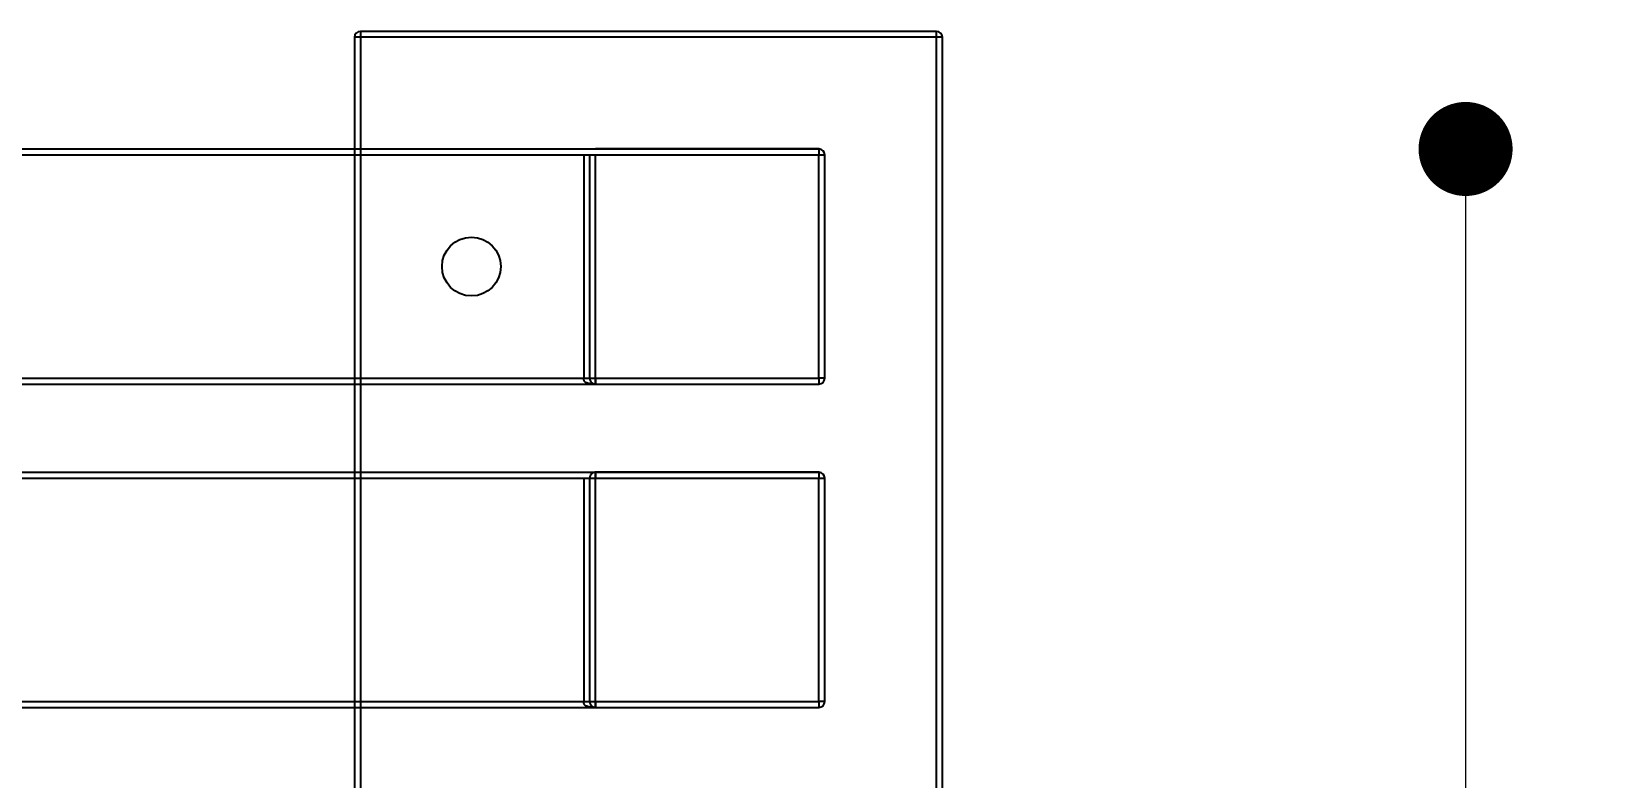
# Model space of a CAD drawing. Header units: millimetres. Extents: x 10366 to 13995, y 24552 to 29685.
# Drawn here: x 12247.2 to 12514.1, y 27668.7 to 27795.8 of the extents above; entities that cross this region are included whole.
import ezdxf

# ---------------------------------------------------------------- set-up
doc = ezdxf.new("R2010")
doc.units = ezdxf.units.MM
doc.header["$LTSCALE"] = 3
doc.layers.add('DomyÅ›lna', color=7, linetype='Continuous')
doc.layers.add('Hidden_lines', color=7, linetype='Continuous')
doc.styles.get("Standard").update_dxf_attribs({"font": 'arial.ttf'})
doc.dimstyles.new('MATEUSZ', dxfattribs={"dimtxt": 35, "dimasz": 16, "dimexe": 0.18, "dimexo": 0.0625, "dimgap": 0.09, "dimtad": 0, "dimdec": 0, "dimdsep": 46, "dimtxsty": 'Standard', "dimblk": 'DOT', "dimcen": 0.09, "dimse1": 1, "dimse2": 1, "dimadec": 0, "dimazin": 0, "dimtfac": 1, "dimtdec": 0, "dimtofl": 0, "dimtmove": 0, "dimatfit": 3, "dimfxl": 1, "dimtolj": 1, "dimtzin": 0, "dimlwd": 9, "dimlwe": 9, "dimarcsym": 0})

# ---------------------------------------------------------------- blocks, each defined once
blk = doc.blocks.new('_Dot')
at = {"color": 0, "linetype": 'ByBlock', "lineweight": -2}
blk.add_line((-0.5, 0), (-1, 0), dxfattribs=at)
at = {"color": 0, "linetype": 'ByBlock', "const_width": 0.5}
blk.add_lwpolyline([(-0.25, 0, 1), (0.25, 0, 1)], format="xyb", close=True, dxfattribs=at)
blk = doc.blocks.new('*D23')
at = {"color": 0, "lineweight": 9, "transparency": 16777216}
for p, q in [((12491.14, 27759.83), (12491.14, 27575.23)), ((12491.14, 27311.83), (12491.14, 27496.43))]:
    blk.add_line(p, q, dxfattribs=at)
at = {"layer": 'Defpoints', "color": 0, "transparency": 16777216}
for p in [(12381.14, 27775.83), (12491.14, 27775.83), (12381.14, 27295.83)]:
    blk.add_point(p, dxfattribs=at)
at = {"color": 0, "lineweight": 9, "transparency": 16777216, "xscale": 16, "yscale": 16, "zscale": 16}
for p, rotation in [((12491.14, 27775.83), 90), ((12491.14, 27295.83), 270)]:
    blk.add_blockref('_Dot', p, dxfattribs=dict(at, rotation=rotation))
at = {"color": 0, "transparency": 16777216, "insert": (12491.14, 27535.83), "char_height": 35, "attachment_point": 5, "rotation": 90}
blk.add_mtext('\\A1;480', dxfattribs=at)

msp = doc.modelspace()

# ---------------------------------------------------------------- linework, layer by layer
at = {"layer": 'DomyÅ›lna'}
for p, q in [((12401.14, 27795.83), (12303.14, 27795.83)), ((12302.14, 27794.83), (12302.14, 27774.83)), ((12303.14, 27794.83), (12303.14, 27774.83)), ((12401.14, 27794.83), (12303.14, 27794.83)), ((12401.14, 27276.83), (12401.14, 27794.83)), ((12402.14, 27276.83), (12402.14, 27794.83)), ((10583.14, 27775.83), (12381.14, 27775.83)), ((10583.14, 27775.83), (12381.14, 27775.83)), ((10583.14, 27775.83), (12381.14, 27775.83)), ((10583.14, 27774.83), (12381.14, 27774.83)), ((10583.14, 27774.83), (12381.14, 27774.83)), ((10583.14, 27774.83), (12381.14, 27774.83)), ((12381.14, 27775.83), (12343.14, 27775.83)), ((12381.14, 27775.83), (12343.14, 27775.83)), ((12381.14, 27775.83), (12343.14, 27775.83)), ((12381.14, 27736.83), (12381.14, 27774.83)), ((12381.14, 27736.83), (12381.14, 27774.83)), ((12381.14, 27736.83), (12381.14, 27774.83)), ((12382.14, 27736.83), (12382.14, 27774.83)), ((12382.14, 27736.83), (12382.14, 27774.83)), ((12382.14, 27736.83), (12382.14, 27774.83)), ((10583.14, 27736.83), (12381.14, 27736.83)), ((10583.14, 27736.83), (12381.14, 27736.83)), ((10583.14, 27736.83), (12381.14, 27736.83)), ((12302.14, 27736.83), (12302.14, 27719.83)), ((12303.14, 27736.83), (12303.14, 27719.83)), ((10583.14, 27735.83), (12381.14, 27735.83)), ((10583.14, 27735.83), (12381.14, 27735.83)), ((10583.14, 27735.83), (12381.14, 27735.83)), ((12343.14, 27735.83), (12381.14, 27735.83)), ((12343.14, 27735.83), (12381.14, 27735.83)), ((12343.14, 27735.83), (12381.14, 27735.83)), ((10583.14, 27720.83), (12381.14, 27720.83)), ((10583.14, 27720.83), (12381.14, 27720.83)), ((10583.14, 27720.83), (12381.14, 27720.83)), ((12381.14, 27720.83), (12343.14, 27720.83)), ((12381.14, 27720.83), (12343.14, 27720.83)), ((12381.14, 27720.83), (12343.14, 27720.83)), ((10583.14, 27719.83), (12381.14, 27719.83)), ((10583.14, 27719.83), (12381.14, 27719.83)), ((10583.14, 27719.83), (12381.14, 27719.83)), ((12381.14, 27681.83), (12381.14, 27719.83)), ((12381.14, 27681.83), (12381.14, 27719.83)), ((12381.14, 27681.83), (12381.14, 27719.83)), ((12382.14, 27681.83), (12382.14, 27719.83)), ((12382.14, 27681.83), (12382.14, 27719.83)), ((12382.14, 27681.83), (12382.14, 27719.83)), ((10583.14, 27681.83), (12381.14, 27681.83)), ((10583.14, 27681.83), (12381.14, 27681.83)), ((10583.14, 27681.83), (12381.14, 27681.83)), ((10583.14, 27680.83), (12381.14, 27680.83)), ((10583.14, 27680.83), (12381.14, 27680.83)), ((10583.14, 27680.83), (12381.14, 27680.83)), ((12302.14, 27681.83), (12302.14, 27664.83)), ((12303.14, 27681.83), (12303.14, 27664.83)), ((12343.14, 27680.83), (12381.14, 27680.83)), ((12343.14, 27680.83), (12381.14, 27680.83)), ((12343.14, 27680.83), (12381.14, 27680.83))]:
    msp.add_line(p, q, dxfattribs=at)
for points in [[(12303.14, 27795.83, 0), (12303.14, 27795.83, 0), (12303.14, 27795.83, 0), (12303.14, 27795.83, 0), (12303.14, 27795.83, 0), (12303.14, 27795.83, 0), (12303.14, 27795.83, 0), (12303.14, 27795.83, 0), (12303.14, 27795.83, 0), (12303.14, 27795.83, 0), (12303.14, 27795.83, 0), (12303.14, 27795.83, 0), (12303.14, 27795.83, 0), (12303.14, 27795.83, 0), (12303.14, 27795.81, 0), (12303.14, 27795.71, 0), (12303.14, 27794.83, 0)], [(12401.14, 27794.83, 0), (12401.14, 27795.83, 0)], [(12303.14, 27794.83, 0), (12302.14, 27794.83, 0)], [(12402.14, 27794.83, 0), (12402.14, 27794.83, 0), (12402.14, 27794.83, 0), (12402.14, 27794.83, 0), (12402.14, 27794.83, 0), (12402.14, 27794.83, 0), (12402.14, 27794.83, 0), (12402.14, 27794.83, 0), (12402.14, 27794.83, 0), (12402.14, 27794.83, 0), (12402.14, 27794.83, 0), (12402.14, 27794.83, 0), (12402.14, 27794.83, 0), (12402.14, 27794.83, 0), (12402.14, 27794.83, 0), (12402.11, 27794.83, 0), (12402.02, 27794.83, 0), (12401.14, 27794.83, 0)], [(12381.14, 27775.83, 0), (12381.14, 27775.83, 0), (12381.14, 27775.83, 0), (12381.14, 27775.83, 0), (12381.14, 27775.83, 0), (12381.14, 27775.83, 0), (12381.14, 27775.83, 0), (12381.14, 27775.83, 0), (12381.14, 27775.83, 0), (12381.14, 27775.83, 0), (12381.14, 27775.83, 0), (12381.14, 27775.83, 0), (12381.14, 27775.83, 0), (12381.14, 27775.83, 0), (12381.14, 27775.81, 0), (12381.14, 27775.71, 0), (12381.14, 27774.83, 0)], [(12381.14, 27775.83, 0), (12381.14, 27775.83, 0), (12381.14, 27775.83, 0), (12381.14, 27775.83, 0), (12381.14, 27775.83, 0), (12381.14, 27775.83, 0), (12381.14, 27775.83, 0), (12381.14, 27775.83, 0), (12381.14, 27775.83, 0), (12381.14, 27775.83, 0), (12381.14, 27775.83, 0), (12381.14, 27775.83, 0), (12381.14, 27775.83, 0), (12381.14, 27775.83, 0), (12381.14, 27775.81, 0), (12381.14, 27775.71, 0), (12381.14, 27774.83, 0)], [(12381.14, 27775.83, 0), (12381.14, 27775.83, 0), (12381.14, 27775.83, 0), (12381.14, 27775.83, 0), (12381.14, 27775.83, 0), (12381.14, 27775.83, 0), (12381.14, 27775.83, 0), (12381.14, 27775.83, 0), (12381.14, 27775.83, 0), (12381.14, 27775.83, 0), (12381.14, 27775.83, 0), (12381.14, 27775.83, 0), (12381.14, 27775.83, 0), (12381.14, 27775.83, 0), (12381.14, 27775.81, 0), (12381.14, 27775.71, 0), (12381.14, 27774.83, 0)], [(12381.14, 27774.83, 0), (12382.14, 27774.83, 0)], [(12381.14, 27774.83, 0), (12382.14, 27774.83, 0)], [(12381.14, 27774.83, 0), (12382.14, 27774.83, 0)], [(12382.14, 27736.83, 0), (12382.14, 27736.83, 0), (12382.14, 27736.83, 0), (12382.14, 27736.83, 0), (12382.14, 27736.83, 0), (12382.14, 27736.83, 0), (12382.14, 27736.83, 0), (12382.14, 27736.83, 0), (12382.14, 27736.83, 0), (12382.14, 27736.83, 0), (12382.14, 27736.83, 0), (12382.14, 27736.83, 0), (12382.14, 27736.83, 0), (12382.14, 27736.83, 0), (12382.14, 27736.83, 0), (12382.11, 27736.83, 0), (12382.02, 27736.83, 0), (12381.14, 27736.83, 0)], [(12381.14, 27736.83, 0), (12381.14, 27735.83, 0)], [(12382.14, 27736.83, 0), (12382.14, 27736.83, 0), (12382.14, 27736.83, 0), (12382.14, 27736.83, 0), (12382.14, 27736.83, 0), (12382.14, 27736.83, 0), (12382.14, 27736.83, 0), (12382.14, 27736.83, 0), (12382.14, 27736.83, 0), (12382.14, 27736.83, 0), (12382.14, 27736.83, 0), (12382.14, 27736.83, 0), (12382.14, 27736.83, 0), (12382.14, 27736.83, 0), (12382.14, 27736.83, 0), (12382.11, 27736.83, 0), (12382.02, 27736.83, 0), (12381.14, 27736.83, 0)], [(12381.14, 27736.83, 0), (12381.14, 27735.83, 0)], [(12381.14, 27736.83, 0), (12381.14, 27735.83, 0)], [(12382.14, 27736.83, 0), (12382.14, 27736.83, 0), (12382.14, 27736.83, 0), (12382.14, 27736.83, 0), (12382.14, 27736.83, 0), (12382.14, 27736.83, 0), (12382.14, 27736.83, 0), (12382.14, 27736.83, 0), (12382.14, 27736.83, 0), (12382.14, 27736.83, 0), (12382.14, 27736.83, 0), (12382.14, 27736.83, 0), (12382.14, 27736.83, 0), (12382.14, 27736.83, 0), (12382.14, 27736.83, 0), (12382.11, 27736.83, 0), (12382.02, 27736.83, 0), (12381.14, 27736.83, 0)], [(12343.14, 27720.83, 0), (12343.05, 27720.83, 0), (12342.95, 27720.82, 0), (12342.85, 27720.79, 0), (12342.76, 27720.76, 0), (12342.67, 27720.72, 0), (12342.59, 27720.67, 0), (12342.51, 27720.61, 0), (12342.44, 27720.54, 0), (12342.37, 27720.47, 0), (12342.31, 27720.39, 0), (12342.26, 27720.31, 0), (12342.22, 27720.22, 0), (12342.19, 27720.12, 0), (12342.16, 27720.03, 0), (12342.15, 27719.93, 0), (12342.14, 27719.83, 0)], [(12381.14, 27720.83, 0), (12381.14, 27720.83, 0), (12381.14, 27720.83, 0), (12381.14, 27720.83, 0), (12381.14, 27720.83, 0), (12381.14, 27720.83, 0), (12381.14, 27720.83, 0), (12381.14, 27720.83, 0), (12381.14, 27720.83, 0), (12381.14, 27720.83, 0), (12381.14, 27720.83, 0), (12381.14, 27720.83, 0), (12381.14, 27720.83, 0), (12381.14, 27720.83, 0), (12381.14, 27720.81, 0), (12381.14, 27720.71, 0), (12381.14, 27719.83, 0)], [(12381.14, 27720.83, 0), (12381.14, 27720.83, 0), (12381.14, 27720.83, 0), (12381.14, 27720.83, 0), (12381.14, 27720.83, 0), (12381.14, 27720.83, 0), (12381.14, 27720.83, 0), (12381.14, 27720.83, 0), (12381.14, 27720.83, 0), (12381.14, 27720.83, 0), (12381.14, 27720.83, 0), (12381.14, 27720.83, 0), (12381.14, 27720.83, 0), (12381.14, 27720.83, 0), (12381.14, 27720.81, 0), (12381.14, 27720.71, 0), (12381.14, 27719.83, 0)], [(12381.14, 27720.83, 0), (12381.14, 27720.83, 0), (12381.14, 27720.83, 0), (12381.14, 27720.83, 0), (12381.14, 27720.83, 0), (12381.14, 27720.83, 0), (12381.14, 27720.83, 0), (12381.14, 27720.83, 0), (12381.14, 27720.83, 0), (12381.14, 27720.83, 0), (12381.14, 27720.83, 0), (12381.14, 27720.83, 0), (12381.14, 27720.83, 0), (12381.14, 27720.83, 0), (12381.14, 27720.81, 0), (12381.14, 27720.71, 0), (12381.14, 27719.83, 0)], [(12381.14, 27719.83, 0), (12381.85, 27719.83, 0), (12382.07, 27719.83, 0), (12382.13, 27719.83, 0), (12382.14, 27719.83, 0), (12382.14, 27719.83, 0), (12382.14, 27719.83, 0), (12382.14, 27719.83, 0), (12382.14, 27719.83, 0), (12382.14, 27719.83, 0), (12382.14, 27719.83, 0), (12382.14, 27719.83, 0), (12382.14, 27719.83, 0), (12382.14, 27719.83, 0), (12382.14, 27719.83, 0), (12382.14, 27719.83, 0), (12382.14, 27719.83, 0), (12382.14, 27719.83, 0), (12382.14, 27719.83, 0)], [(12381.14, 27719.83, 0), (12381.85, 27719.83, 0), (12382.07, 27719.83, 0), (12382.13, 27719.83, 0), (12382.14, 27719.83, 0), (12382.14, 27719.83, 0), (12382.14, 27719.83, 0), (12382.14, 27719.83, 0), (12382.14, 27719.83, 0), (12382.14, 27719.83, 0), (12382.14, 27719.83, 0), (12382.14, 27719.83, 0), (12382.14, 27719.83, 0), (12382.14, 27719.83, 0), (12382.14, 27719.83, 0), (12382.14, 27719.83, 0), (12382.14, 27719.83, 0), (12382.14, 27719.83, 0), (12382.14, 27719.83, 0)], [(12381.14, 27719.83, 0), (12381.85, 27719.83, 0), (12382.07, 27719.83, 0), (12382.13, 27719.83, 0), (12382.14, 27719.83, 0), (12382.14, 27719.83, 0), (12382.14, 27719.83, 0), (12382.14, 27719.83, 0), (12382.14, 27719.83, 0), (12382.14, 27719.83, 0), (12382.14, 27719.83, 0), (12382.14, 27719.83, 0), (12382.14, 27719.83, 0), (12382.14, 27719.83, 0), (12382.14, 27719.83, 0), (12382.14, 27719.83, 0), (12382.14, 27719.83, 0), (12382.14, 27719.83, 0), (12382.14, 27719.83, 0)], [(12381.14, 27681.83, 0), (12381.14, 27681.13, 0), (12381.14, 27680.9, 0), (12381.14, 27680.85, 0), (12381.14, 27680.84, 0), (12381.14, 27680.84, 0), (12381.14, 27680.83, 0), (12381.14, 27680.83, 0), (12381.14, 27680.83, 0), (12381.14, 27680.83, 0), (12381.14, 27680.83, 0), (12381.14, 27680.83, 0), (12381.14, 27680.83, 0), (12381.14, 27680.83, 0), (12381.14, 27680.83, 0), (12381.14, 27680.83, 0), (12381.14, 27680.83, 0), (12381.14, 27680.83, 0), (12381.14, 27680.83, 0)], [(12382.14, 27681.83, 0), (12382.14, 27681.83, 0), (12382.14, 27681.83, 0), (12382.14, 27681.83, 0), (12382.14, 27681.83, 0), (12382.14, 27681.83, 0), (12382.14, 27681.83, 0), (12382.14, 27681.83, 0), (12382.14, 27681.83, 0), (12382.14, 27681.83, 0), (12382.14, 27681.83, 0), (12382.14, 27681.83, 0), (12382.14, 27681.83, 0), (12382.14, 27681.83, 0), (12382.14, 27681.83, 0), (12382.11, 27681.83, 0), (12382.02, 27681.83, 0), (12381.14, 27681.83, 0)], [(12382.14, 27681.83, 0), (12382.14, 27681.83, 0), (12382.14, 27681.83, 0), (12382.14, 27681.83, 0), (12382.14, 27681.83, 0), (12382.14, 27681.83, 0), (12382.14, 27681.83, 0), (12382.14, 27681.83, 0), (12382.14, 27681.83, 0), (12382.14, 27681.83, 0), (12382.14, 27681.83, 0), (12382.14, 27681.83, 0), (12382.14, 27681.83, 0), (12382.14, 27681.83, 0), (12382.14, 27681.83, 0), (12382.11, 27681.83, 0), (12382.02, 27681.83, 0), (12381.14, 27681.83, 0)], [(12381.14, 27681.83, 0), (12381.14, 27681.13, 0), (12381.14, 27680.9, 0), (12381.14, 27680.85, 0), (12381.14, 27680.84, 0), (12381.14, 27680.84, 0), (12381.14, 27680.83, 0), (12381.14, 27680.83, 0), (12381.14, 27680.83, 0), (12381.14, 27680.83, 0), (12381.14, 27680.83, 0), (12381.14, 27680.83, 0), (12381.14, 27680.83, 0), (12381.14, 27680.83, 0), (12381.14, 27680.83, 0), (12381.14, 27680.83, 0), (12381.14, 27680.83, 0), (12381.14, 27680.83, 0), (12381.14, 27680.83, 0)], [(12382.14, 27681.83, 0), (12382.14, 27681.83, 0), (12382.14, 27681.83, 0), (12382.14, 27681.83, 0), (12382.14, 27681.83, 0), (12382.14, 27681.83, 0), (12382.14, 27681.83, 0), (12382.14, 27681.83, 0), (12382.14, 27681.83, 0), (12382.14, 27681.83, 0), (12382.14, 27681.83, 0), (12382.14, 27681.83, 0), (12382.14, 27681.83, 0), (12382.14, 27681.83, 0), (12382.14, 27681.83, 0), (12382.11, 27681.83, 0), (12382.02, 27681.83, 0), (12381.14, 27681.83, 0)], [(12381.14, 27681.83, 0), (12381.14, 27681.13, 0), (12381.14, 27680.9, 0), (12381.14, 27680.85, 0), (12381.14, 27680.84, 0), (12381.14, 27680.84, 0), (12381.14, 27680.83, 0), (12381.14, 27680.83, 0), (12381.14, 27680.83, 0), (12381.14, 27680.83, 0), (12381.14, 27680.83, 0), (12381.14, 27680.83, 0), (12381.14, 27680.83, 0), (12381.14, 27680.83, 0), (12381.14, 27680.83, 0), (12381.14, 27680.83, 0), (12381.14, 27680.83, 0), (12381.14, 27680.83, 0), (12381.14, 27680.83, 0)]]:
    msp.add_polyline3d(points, dxfattribs=at)
for centre, start, end in [((12303.14, 27794.83), 90, 180), ((12401.14, 27794.83), 0, 90), ((12381.14, 27774.83), 0, 90), ((12381.14, 27774.83), 0, 90), ((12381.14, 27774.83), 0, 90), ((12381.14, 27736.83), 270, 0), ((12381.14, 27736.83), 270, 0), ((12381.14, 27736.83), 270, 0), ((12381.14, 27719.83), 0, 90), ((12381.14, 27719.83), 0, 90), ((12381.14, 27719.83), 0, 90), ((12381.14, 27681.83), 270, 0), ((12381.14, 27681.83), 270, 0), ((12381.14, 27681.83), 270, 0)]:
    msp.add_arc(centre, 1, start, end, dxfattribs=at)
at = {"layer": 'Hidden_lines'}
for p, q in [((12302.14, 27774.83), (12302.14, 27736.83)), ((12303.14, 27774.83), (12303.14, 27736.83)), ((12341.14, 27774.83), (12341.14, 27736.83)), ((12341.14, 27774.83), (12341.14, 27736.83)), ((12341.14, 27774.83), (12341.14, 27736.83)), ((12342.14, 27774.83), (12342.14, 27736.83)), ((12342.14, 27774.83), (12342.14, 27736.83)), ((12342.14, 27774.83), (12342.14, 27736.83)), ((12343.14, 27736.83), (12343.14, 27774.83)), ((12343.14, 27736.83), (12343.14, 27774.83)), ((12343.14, 27736.83), (12343.14, 27774.83)), ((12343.14, 27736.83), (12343.14, 27774.83)), ((12302.14, 27719.83), (12302.14, 27681.83)), ((12303.14, 27719.83), (12303.14, 27681.83)), ((12341.14, 27719.83), (12341.14, 27681.83)), ((12341.14, 27719.83), (12341.14, 27681.83)), ((12341.14, 27719.83), (12341.14, 27681.83)), ((12342.14, 27719.83), (12342.14, 27681.83)), ((12342.14, 27719.83), (12342.14, 27681.83)), ((12342.14, 27719.83), (12342.14, 27681.83)), ((12343.14, 27681.83), (12343.14, 27719.83)), ((12343.14, 27681.83), (12343.14, 27719.83)), ((12343.14, 27681.83), (12343.14, 27719.83)), ((12343.14, 27681.83), (12343.14, 27719.83))]:
    msp.add_line(p, q, dxfattribs=at)
for points in [[(12343.14, 27735.83, 0), (12342.44, 27735.9, 0), (12341.8, 27736, 0), (12341.66, 27736.03, 0), (12341.53, 27736.07, 0), (12341.47, 27736.1, 0), (12341.42, 27736.13, 0), (12341.37, 27736.17, 0), (12341.33, 27736.21, 0), (12341.28, 27736.26, 0), (12341.25, 27736.32, 0), (12341.22, 27736.39, 0), (12341.19, 27736.46, 0), (12341.17, 27736.54, 0), (12341.16, 27736.63, 0), (12341.14, 27736.83, 0)], [(12343.14, 27735.83, 0), (12342.44, 27735.9, 0), (12341.8, 27736, 0), (12341.66, 27736.03, 0), (12341.53, 27736.07, 0), (12341.47, 27736.1, 0), (12341.42, 27736.13, 0), (12341.37, 27736.17, 0), (12341.33, 27736.21, 0), (12341.28, 27736.26, 0), (12341.25, 27736.32, 0), (12341.22, 27736.39, 0), (12341.19, 27736.46, 0), (12341.17, 27736.54, 0), (12341.16, 27736.63, 0), (12341.14, 27736.83, 0)], [(12343.14, 27735.83, 0), (12342.44, 27735.9, 0), (12341.8, 27736, 0), (12341.66, 27736.03, 0), (12341.53, 27736.07, 0), (12341.47, 27736.1, 0), (12341.42, 27736.13, 0), (12341.37, 27736.17, 0), (12341.33, 27736.21, 0), (12341.28, 27736.26, 0), (12341.25, 27736.32, 0), (12341.22, 27736.39, 0), (12341.19, 27736.46, 0), (12341.17, 27736.54, 0), (12341.16, 27736.63, 0), (12341.14, 27736.83, 0)], [(12342.14, 27736.83, 0), (12342.15, 27736.73, 0), (12342.16, 27736.63, 0), (12342.19, 27736.54, 0), (12342.22, 27736.46, 0), (12342.28, 27736.32, 0), (12342.36, 27736.21, 0), (12342.43, 27736.13, 0), (12342.55, 27736.03, 0), (12342.64, 27735.97, 0), (12342.74, 27735.92, 0), (12342.86, 27735.88, 0), (12342.98, 27735.85, 0), (12343.14, 27735.83, 0)], [(12342.14, 27736.83, 0), (12342.15, 27736.73, 0), (12342.16, 27736.63, 0), (12342.19, 27736.54, 0), (12342.22, 27736.46, 0), (12342.28, 27736.32, 0), (12342.36, 27736.21, 0), (12342.43, 27736.13, 0), (12342.55, 27736.03, 0), (12342.64, 27735.97, 0), (12342.74, 27735.92, 0), (12342.86, 27735.88, 0), (12342.98, 27735.85, 0), (12343.14, 27735.83, 0)], [(12342.14, 27736.83, 0), (12342.15, 27736.73, 0), (12342.16, 27736.63, 0), (12342.19, 27736.54, 0), (12342.22, 27736.46, 0), (12342.28, 27736.32, 0), (12342.36, 27736.21, 0), (12342.43, 27736.13, 0), (12342.55, 27736.03, 0), (12342.64, 27735.97, 0), (12342.74, 27735.92, 0), (12342.86, 27735.88, 0), (12342.98, 27735.85, 0), (12343.14, 27735.83, 0)], [(12343.14, 27736.83, 0), (12343.14, 27735.83, 0)], [(12343.14, 27736.83, 0), (12343.14, 27735.83, 0)], [(12343.14, 27736.83, 0), (12343.14, 27735.83, 0)], [(12343.14, 27735.83, 0), (12343.14, 27735.83, 0), (12343.14, 27735.83, 0), (12343.14, 27735.83, 0), (12343.14, 27735.83, 0), (12343.14, 27735.83, 0), (12343.14, 27735.83, 0), (12343.14, 27735.83, 0), (12343.14, 27735.83, 0), (12343.14, 27735.83, 0), (12343.14, 27735.83, 0), (12343.14, 27735.83, 0), (12343.14, 27735.83, 0), (12343.14, 27735.84, 0), (12343.14, 27735.84, 0), (12343.14, 27735.86, 0), (12343.14, 27735.96, 0), (12343.14, 27736.83, 0)], [(12343.14, 27720.83, 0), (12343.14, 27720.83, 0), (12343.14, 27720.83, 0), (12343.14, 27720.83, 0), (12343.14, 27720.83, 0), (12343.14, 27720.83, 0), (12343.14, 27720.83, 0), (12343.14, 27720.83, 0), (12343.14, 27720.83, 0), (12343.14, 27720.83, 0), (12343.14, 27720.83, 0), (12343.14, 27720.83, 0), (12343.14, 27720.83, 0), (12343.14, 27720.83, 0), (12343.14, 27720.81, 0), (12343.14, 27720.71, 0), (12343.14, 27719.83, 0)], [(12343.14, 27720.83, 0), (12343.14, 27720.83, 0), (12343.14, 27720.83, 0), (12343.14, 27720.83, 0), (12343.14, 27720.83, 0), (12343.14, 27720.83, 0), (12343.14, 27720.83, 0), (12343.14, 27720.83, 0), (12343.14, 27720.83, 0), (12343.14, 27720.83, 0), (12343.14, 27720.83, 0), (12343.14, 27720.83, 0), (12343.14, 27720.83, 0), (12343.14, 27720.83, 0), (12343.14, 27720.81, 0), (12343.14, 27720.71, 0), (12343.14, 27719.83, 0)], [(12343.14, 27720.83, 0), (12343.14, 27720.83, 0), (12343.14, 27720.83, 0), (12343.14, 27720.83, 0), (12343.14, 27720.83, 0), (12343.14, 27720.83, 0), (12343.14, 27720.83, 0), (12343.14, 27720.83, 0), (12343.14, 27720.83, 0), (12343.14, 27720.83, 0), (12343.14, 27720.83, 0), (12343.14, 27720.83, 0), (12343.14, 27720.83, 0), (12343.14, 27720.83, 0), (12343.14, 27720.81, 0), (12343.14, 27720.71, 0), (12343.14, 27719.83, 0)], [(12343.14, 27719.83, 0), (12343.14, 27720.83, 0)], [(12343.14, 27680.83, 0), (12342.44, 27680.9, 0), (12341.8, 27681, 0), (12341.66, 27681.03, 0), (12341.53, 27681.07, 0), (12341.47, 27681.1, 0), (12341.42, 27681.13, 0), (12341.37, 27681.17, 0), (12341.33, 27681.21, 0), (12341.28, 27681.26, 0), (12341.25, 27681.32, 0), (12341.22, 27681.39, 0), (12341.19, 27681.46, 0), (12341.17, 27681.54, 0), (12341.16, 27681.63, 0), (12341.14, 27681.83, 0)], [(12343.14, 27680.83, 0), (12342.44, 27680.9, 0), (12341.8, 27681, 0), (12341.66, 27681.03, 0), (12341.53, 27681.07, 0), (12341.47, 27681.1, 0), (12341.42, 27681.13, 0), (12341.37, 27681.17, 0), (12341.33, 27681.21, 0), (12341.28, 27681.26, 0), (12341.25, 27681.32, 0), (12341.22, 27681.39, 0), (12341.19, 27681.46, 0), (12341.17, 27681.54, 0), (12341.16, 27681.63, 0), (12341.14, 27681.83, 0)], [(12343.14, 27680.83, 0), (12342.44, 27680.9, 0), (12341.8, 27681, 0), (12341.66, 27681.03, 0), (12341.53, 27681.07, 0), (12341.47, 27681.1, 0), (12341.42, 27681.13, 0), (12341.37, 27681.17, 0), (12341.33, 27681.21, 0), (12341.28, 27681.26, 0), (12341.25, 27681.32, 0), (12341.22, 27681.39, 0), (12341.19, 27681.46, 0), (12341.17, 27681.54, 0), (12341.16, 27681.63, 0), (12341.14, 27681.83, 0)], [(12342.14, 27681.83, 0), (12342.15, 27681.73, 0), (12342.16, 27681.63, 0), (12342.19, 27681.54, 0), (12342.22, 27681.46, 0), (12342.28, 27681.32, 0), (12342.36, 27681.21, 0), (12342.43, 27681.13, 0), (12342.55, 27681.03, 0), (12342.64, 27680.97, 0), (12342.74, 27680.92, 0), (12342.86, 27680.88, 0), (12342.98, 27680.85, 0), (12343.14, 27680.83, 0)], [(12342.14, 27681.83, 0), (12342.15, 27681.73, 0), (12342.16, 27681.63, 0), (12342.19, 27681.54, 0), (12342.22, 27681.46, 0), (12342.28, 27681.32, 0), (12342.36, 27681.21, 0), (12342.43, 27681.13, 0), (12342.55, 27681.03, 0), (12342.64, 27680.97, 0), (12342.74, 27680.92, 0), (12342.86, 27680.88, 0), (12342.98, 27680.85, 0), (12343.14, 27680.83, 0)], [(12342.14, 27681.83, 0), (12342.15, 27681.73, 0), (12342.16, 27681.63, 0), (12342.19, 27681.54, 0), (12342.22, 27681.46, 0), (12342.28, 27681.32, 0), (12342.36, 27681.21, 0), (12342.43, 27681.13, 0), (12342.55, 27681.03, 0), (12342.64, 27680.97, 0), (12342.74, 27680.92, 0), (12342.86, 27680.88, 0), (12342.98, 27680.85, 0), (12343.14, 27680.83, 0)], [(12343.14, 27681.83, 0), (12343.14, 27680.83, 0)], [(12343.14, 27681.83, 0), (12343.14, 27680.83, 0)], [(12343.14, 27681.83, 0), (12343.14, 27680.83, 0)], [(12343.14, 27680.83, 0), (12343.14, 27680.83, 0), (12343.14, 27680.83, 0), (12343.14, 27680.83, 0), (12343.14, 27680.83, 0), (12343.14, 27680.83, 0), (12343.14, 27680.83, 0), (12343.14, 27680.83, 0), (12343.14, 27680.83, 0), (12343.14, 27680.83, 0), (12343.14, 27680.83, 0), (12343.14, 27680.83, 0), (12343.14, 27680.83, 0), (12343.14, 27680.84, 0), (12343.14, 27680.84, 0), (12343.14, 27680.86, 0), (12343.14, 27680.96, 0), (12343.14, 27681.83, 0)]]:
    msp.add_polyline3d(points, dxfattribs=at)
msp.add_circle((12322.03, 27755.83), 5, dxfattribs=at)

# ---------------------------------------------------------------- dimensions: what is measured, and where the dimension line sits
dim = msp.add_linear_dim(base=(12491.14, 27775.83), p1=(12381.14, 27295.83), p2=(12381.14, 27775.83), angle=90, dimstyle='MATEUSZ')
dim.commit()
dim.dimension.update_dxf_attribs({"geometry": '*D23', "text_midpoint": (12491.14, 27535.83)})

doc.saveas('drawing.dxf')
